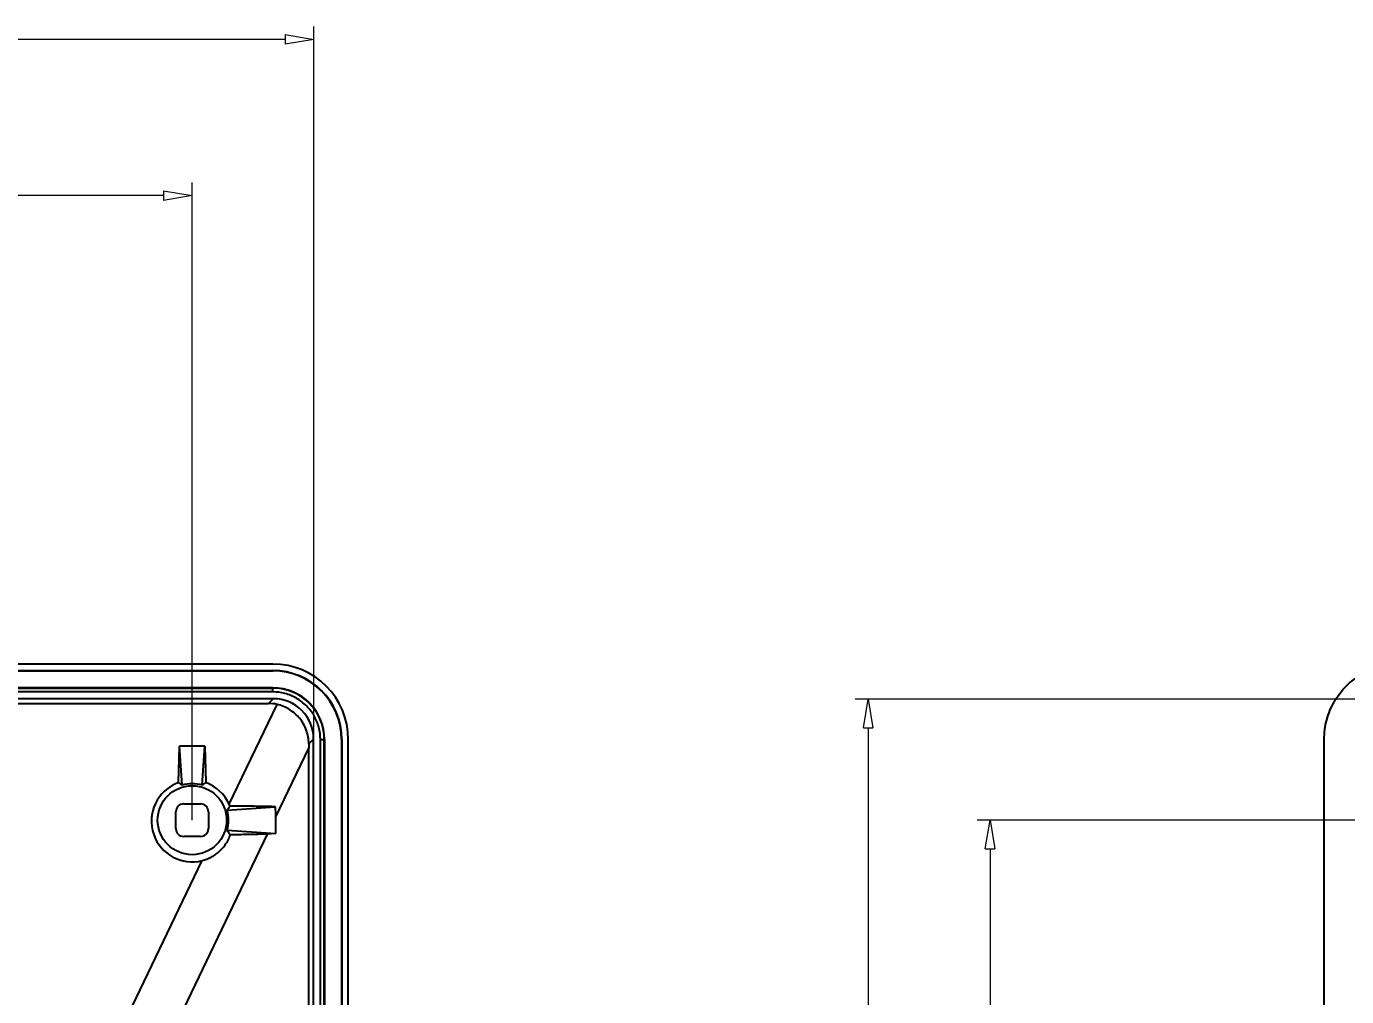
# Model space of a CAD drawing. Header units: inches. Extents: x -219 to 252, y -99 to 210.
# Drawn here: x 93.6 to 147.4, y 159.5 to 199 of the extents above; entities that cross this region are included whole.
import ezdxf

# ---------------------------------------------------------------- set-up
doc = ezdxf.new("R2010")
doc.units = ezdxf.units.IN
doc.header["$MEASUREMENT"] = 0
doc.layers.add('02___PRT_ALL_AXES', color=7, linetype='Continuous')

# ---------------------------------------------------------------- blocks, each defined once
blk = doc.blocks.new('block 274')
at = {"color": 3, "lineweight": 5, "true_color": 0x00ff00}
blk.add_lwpolyline([(100.392, 166.67), (100.392, 192.617)], dxfattribs=at)
blk = doc.blocks.new('block 276')
at = {"color": 3, "lineweight": 5, "true_color": 0x00ff00}
blk.add_lwpolyline([(99.227, 192.087), (63.145, 192.087)], dxfattribs=at)
blk = doc.blocks.new('block 279')
at = {"color": 3, "lineweight": 5, "true_color": 0x00ff00}
blk.add_lwpolyline([(99.227, 192.282), (100.392, 192.087)], dxfattribs=at)
blk = doc.blocks.new('block 280')
at = {"color": 3, "lineweight": 5, "true_color": 0x00ff00}
blk.add_lwpolyline([(100.392, 192.087), (99.227, 191.893)], dxfattribs=at)
blk = doc.blocks.new('block 281')
at = {"color": 3, "lineweight": 5, "true_color": 0x00ff00}
blk.add_lwpolyline([(99.227, 192.282), (99.227, 191.893)], dxfattribs=at)
blk = doc.blocks.new('block 278')
for name in ['block 279', 'block 281', 'block 280']:
    blk.add_blockref(name, (0, 0))
blk = doc.blocks.new('block 287')
at = {"lineweight": 0}
blk.add_lwpolyline([(100.392, 166.67), (100.392, 166.67)], dxfattribs=at)
blk = doc.blocks.new('block 273')
for name in ['block 274', 'block 276', 'block 278', 'block 287']:
    blk.add_blockref(name, (0, 0))
blk = doc.blocks.new('block 292')
at = {"color": 3, "lineweight": 5, "true_color": 0x00ff00}
blk.add_lwpolyline([(105.342, 169.952), (105.342, 198.971)], dxfattribs=at)
blk = doc.blocks.new('block 294')
at = {"color": 3, "lineweight": 5, "true_color": 0x00ff00}
blk.add_lwpolyline([(104.177, 198.442), (63.145, 198.442)], dxfattribs=at)
blk = doc.blocks.new('block 300')
at = {"color": 3, "lineweight": 5, "true_color": 0x00ff00}
blk.add_lwpolyline([(104.177, 198.636), (105.342, 198.442)], dxfattribs=at)
blk = doc.blocks.new('block 301')
at = {"color": 3, "lineweight": 5, "true_color": 0x00ff00}
blk.add_lwpolyline([(105.342, 198.442), (104.177, 198.248)], dxfattribs=at)
blk = doc.blocks.new('block 302')
at = {"color": 3, "lineweight": 5, "true_color": 0x00ff00}
blk.add_lwpolyline([(104.177, 198.636), (104.177, 198.248)], dxfattribs=at)
blk = doc.blocks.new('block 299')
for name in ['block 300', 'block 302', 'block 301']:
    blk.add_blockref(name, (0, 0))
blk = doc.blocks.new('block 305')
at = {"lineweight": 0}
blk.add_lwpolyline([(105.342, 169.952), (105.342, 169.952)], dxfattribs=at)
blk = doc.blocks.new('block 306')
at = {"lineweight": 0}
blk.add_lwpolyline([(105.342, 198.442), (105.342, 198.442)], dxfattribs=at)
blk = doc.blocks.new('block 290')
for name in ['block 292', 'block 294', 'block 299', 'block 306', 'block 305']:
    blk.add_blockref(name, (0, 0))
blk = doc.blocks.new('block 434')
at = {"color": 7, "lineweight": 25, "true_color": 0xffffff}
blk.add_open_spline([(146.46, 169.951), (146.46, 170.221), (146.495, 170.493), (146.565, 170.754), (146.635, 171.014), (146.739, 171.264), (146.874, 171.497), (147.009, 171.728), (147.173, 171.941), (147.363, 172.13), (147.552, 172.318), (147.766, 172.481), (147.997, 172.614), (148.229, 172.747), (148.477, 172.85), (148.736, 172.919), (148.995, 172.988), (149.263, 173.022), (149.531, 173.022)], degree=3, knots=[0, 0, 0, 0, 1, 1, 1, 2, 2, 2, 3, 3, 3, 4, 4, 4, 5, 5, 5, 6, 6, 6, 6], dxfattribs=at)
blk = doc.blocks.new('block 998')
at = {"color": 7, "lineweight": 25, "true_color": 0xffffff}
blk.add_lwpolyline([(146.46, 99.309), (146.46, 169.955)], dxfattribs=at)
blk = doc.blocks.new('block 1070')
at = {"color": 3, "lineweight": 5, "true_color": 0x00ff00}
blk.add_lwpolyline([(152.814, 166.67), (132.334, 166.67)], dxfattribs=at)
blk = doc.blocks.new('block 1071')
at = {"color": 3, "lineweight": 5, "true_color": 0x00ff00}
blk.add_lwpolyline([(152.814, 102.598), (132.334, 102.598)], dxfattribs=at)
blk = doc.blocks.new('block 1072')
at = {"color": 3, "lineweight": 5, "true_color": 0x00ff00}
blk.add_lwpolyline([(132.864, 165.505), (132.864, 143.985)], dxfattribs=at)
blk = doc.blocks.new('block 1073')
at = {"color": 3, "lineweight": 5, "true_color": 0x00ff00}
blk.add_lwpolyline([(132.864, 103.763), (132.864, 125.283)], dxfattribs=at)
blk = doc.blocks.new('block 1075')
at = {"color": 3, "lineweight": 5, "true_color": 0x00ff00}
blk.add_lwpolyline([(132.669, 165.505), (132.864, 166.67)], dxfattribs=at)
blk = doc.blocks.new('block 1076')
at = {"color": 3, "lineweight": 5, "true_color": 0x00ff00}
blk.add_lwpolyline([(132.864, 166.67), (133.058, 165.505)], dxfattribs=at)
blk = doc.blocks.new('block 1077')
at = {"color": 3, "lineweight": 5, "true_color": 0x00ff00}
blk.add_lwpolyline([(132.669, 165.505), (133.058, 165.505)], dxfattribs=at)
blk = doc.blocks.new('block 1074')
for name in ['block 1075', 'block 1076', 'block 1077']:
    blk.add_blockref(name, (0, 0))
blk = doc.blocks.new('block 1079')
at = {"color": 3, "lineweight": 5, "true_color": 0x00ff00}
blk.add_lwpolyline([(133.058, 103.763), (132.864, 102.598)], dxfattribs=at)
blk = doc.blocks.new('block 1080')
at = {"color": 3, "lineweight": 5, "true_color": 0x00ff00}
blk.add_lwpolyline([(132.864, 102.598), (132.669, 103.763)], dxfattribs=at)
blk = doc.blocks.new('block 1081')
at = {"color": 3, "lineweight": 5, "true_color": 0x00ff00}
blk.add_lwpolyline([(133.058, 103.763), (132.669, 103.763)], dxfattribs=at)
blk = doc.blocks.new('block 1078')
for name in ['block 1080', 'block 1081', 'block 1079']:
    blk.add_blockref(name, (0, 0))
blk = doc.blocks.new('block 1082')
at = {"color": 7, "true_color": 0xffffff, "insert": (134.717, 126.656), "char_height": 3.70665, "attachment_point": 7, "rotation": 90}
blk.add_mtext('\\fAdobe Song Std L|b0|i0|c0|p34;\\W0.8;121.00', dxfattribs=at)
blk = doc.blocks.new('block 1083')
at = {"lineweight": 0}
blk.add_lwpolyline([(152.814, 166.67), (152.814, 166.67)], dxfattribs=at)
blk = doc.blocks.new('block 1084')
at = {"lineweight": 0}
blk.add_lwpolyline([(152.814, 102.598), (152.814, 102.598)], dxfattribs=at)
blk = doc.blocks.new('block 1085')
at = {"lineweight": 0}
blk.add_lwpolyline([(132.864, 102.598), (132.864, 102.598)], dxfattribs=at)
blk = doc.blocks.new('block 1069')
for name in ['block 1070', 'block 1074', 'block 1083', 'block 1072', 'block 1082', 'block 1073', 'block 1078', 'block 1071', 'block 1085', 'block 1084']:
    blk.add_blockref(name, (0, 0))
blk = doc.blocks.new('block 1087')
at = {"color": 3, "lineweight": 5, "true_color": 0x00ff00}
blk.add_lwpolyline([(149.469, 171.597), (127.372, 171.597)], dxfattribs=at)
blk = doc.blocks.new('block 1088')
at = {"color": 3, "lineweight": 5, "true_color": 0x00ff00}
blk.add_lwpolyline([(149.741, 97.672), (127.372, 97.672)], dxfattribs=at)
blk = doc.blocks.new('block 1089')
at = {"color": 3, "lineweight": 5, "true_color": 0x00ff00}
blk.add_lwpolyline([(127.902, 170.432), (127.902, 143.456)], dxfattribs=at)
blk = doc.blocks.new('block 1090')
at = {"color": 3, "lineweight": 5, "true_color": 0x00ff00}
blk.add_lwpolyline([(127.902, 98.836), (127.902, 125.812)], dxfattribs=at)
blk = doc.blocks.new('block 1092')
at = {"color": 3, "lineweight": 5, "true_color": 0x00ff00}
blk.add_lwpolyline([(127.708, 170.432), (127.902, 171.597)], dxfattribs=at)
blk = doc.blocks.new('block 1093')
at = {"color": 3, "lineweight": 5, "true_color": 0x00ff00}
blk.add_lwpolyline([(127.902, 171.597), (128.096, 170.432)], dxfattribs=at)
blk = doc.blocks.new('block 1094')
at = {"color": 3, "lineweight": 5, "true_color": 0x00ff00}
blk.add_lwpolyline([(127.708, 170.432), (128.096, 170.432)], dxfattribs=at)
blk = doc.blocks.new('block 1091')
for name in ['block 1092', 'block 1093', 'block 1094']:
    blk.add_blockref(name, (0, 0))
blk = doc.blocks.new('block 1096')
at = {"color": 3, "lineweight": 5, "true_color": 0x00ff00}
blk.add_lwpolyline([(128.096, 98.836), (127.902, 97.672)], dxfattribs=at)
blk = doc.blocks.new('block 1097')
at = {"color": 3, "lineweight": 5, "true_color": 0x00ff00}
blk.add_lwpolyline([(127.902, 97.672), (127.708, 98.836)], dxfattribs=at)
blk = doc.blocks.new('block 1098')
at = {"color": 3, "lineweight": 5, "true_color": 0x00ff00}
blk.add_lwpolyline([(128.096, 98.836), (127.708, 98.836)], dxfattribs=at)
blk = doc.blocks.new('block 1095')
for name in ['block 1097', 'block 1098', 'block 1096']:
    blk.add_blockref(name, (0, 0))
blk = doc.blocks.new('block 1099')
at = {"color": 7, "true_color": 0xffffff, "insert": (129.755, 127.08), "char_height": 3.70665, "attachment_point": 7, "rotation": 90}
blk.add_mtext('\\fAdobe Song Std L|b0|i0|c0|p34;\\W0.8;139.61', dxfattribs=at)
blk = doc.blocks.new('block 1100')
at = {"lineweight": 0}
blk.add_lwpolyline([(149.469, 171.597), (149.469, 171.597)], dxfattribs=at)
blk = doc.blocks.new('block 1101')
at = {"lineweight": 0}
blk.add_lwpolyline([(149.741, 97.672), (149.741, 97.672)], dxfattribs=at)
blk = doc.blocks.new('block 1102')
at = {"lineweight": 0}
blk.add_lwpolyline([(127.902, 97.672), (127.902, 97.672)], dxfattribs=at)
blk = doc.blocks.new('block 1086')
for name in ['block 1087', 'block 1091', 'block 1100', 'block 1089', 'block 1099', 'block 1090', 'block 1095', 'block 1088', 'block 1102', 'block 1101']:
    blk.add_blockref(name, (0, 0))
blk = doc.blocks.new('block 1475')
at = {"color": 7, "lineweight": 25, "true_color": 0xffffff}
blk.add_lwpolyline([(103.501, 171.419), (103.695, 171.612)], dxfattribs=at)
blk = doc.blocks.new('block 1485')
at = {"color": 7, "lineweight": 25, "true_color": 0xffffff}
blk.add_lwpolyline([(105.136, 169.772), (105.336, 169.971)], dxfattribs=at)
blk = doc.blocks.new('block 1509')
at = {"color": 7, "lineweight": 25, "true_color": 0xffffff}
blk.add_lwpolyline([(96.852, 156.79), (100.801, 165.025)], dxfattribs=at)
blk = doc.blocks.new('block 1510')
at = {"color": 7, "lineweight": 25, "true_color": 0xffffff}
blk.add_lwpolyline([(101.901, 167.319), (103.849, 171.38)], dxfattribs=at)
blk = doc.blocks.new('block 1511')
at = {"color": 7, "lineweight": 25, "true_color": 0xffffff}
blk.add_lwpolyline([(101.815, 167.076), (103.784, 167.214)], dxfattribs=at)
blk = doc.blocks.new('block 1512')
at = {"color": 7, "lineweight": 25, "true_color": 0xffffff}
blk.add_lwpolyline([(103.796, 166.121), (103.462, 166.106)], dxfattribs=at)
blk = doc.blocks.new('block 1515')
at = {"color": 7, "lineweight": 25, "true_color": 0xffffff}
blk.add_lwpolyline([(98.355, 155.455), (103.462, 166.106)], dxfattribs=at)
blk = doc.blocks.new('block 1516')
at = {"color": 7, "lineweight": 25, "true_color": 0xffffff}
blk.add_lwpolyline([(103.796, 166.801), (105.136, 169.596)], dxfattribs=at)
blk = doc.blocks.new('block 1520')
at = {"color": 7, "lineweight": 25, "true_color": 0xffffff}
blk.add_lwpolyline([(100.912, 169.686), (99.872, 169.686)], dxfattribs=at)
blk = doc.blocks.new('block 1522')
at = {"color": 7, "lineweight": 25, "true_color": 0xffffff}
blk.add_lwpolyline([(106.481, 169.951), (106.47, 169.951)], dxfattribs=at)
blk = doc.blocks.new('block 1525')
at = {"color": 7, "lineweight": 25, "true_color": 0xffffff}
blk.add_lwpolyline([(105.612, 169.951), (105.781, 169.951)], dxfattribs=at)
blk = doc.blocks.new('block 1526')
at = {"color": 7, "lineweight": 25, "true_color": 0xffffff}
blk.add_lwpolyline([(101.815, 166.26), (103.796, 166.121)], dxfattribs=at)
blk = doc.blocks.new('block 1535')
at = {"color": 7, "lineweight": 25, "true_color": 0xffffff}
blk.add_lwpolyline([(4.086, 171.419), (103.501, 171.419)], dxfattribs=at)
blk = doc.blocks.new('block 1536')
at = {"color": 7, "lineweight": 25, "true_color": 0xffffff}
blk.add_lwpolyline([(103.695, 171.612), (3.893, 171.612)], dxfattribs=at)
blk = doc.blocks.new('block 1537')
at = {"color": 7, "lineweight": 25, "true_color": 0xffffff}
blk.add_lwpolyline([(103.675, 171.888), (3.913, 171.888)], dxfattribs=at)
blk = doc.blocks.new('block 1538')
at = {"color": 7, "lineweight": 25, "true_color": 0xffffff}
blk.add_lwpolyline([(3.913, 172.047), (103.675, 172.047)], dxfattribs=at)
blk = doc.blocks.new('block 1539')
at = {"color": 7, "lineweight": 25, "true_color": 0xffffff}
blk.add_lwpolyline([(103.675, 172.058), (3.913, 172.058)], dxfattribs=at)
blk = doc.blocks.new('block 1540')
at = {"color": 7, "lineweight": 25, "true_color": 0xffffff}
blk.add_lwpolyline([(3.913, 172.746), (103.675, 172.746)], dxfattribs=at)
blk = doc.blocks.new('block 1541')
at = {"color": 7, "lineweight": 25, "true_color": 0xffffff}
blk.add_lwpolyline([(3.913, 172.757), (103.675, 172.757)], dxfattribs=at)
blk = doc.blocks.new('block 1542')
at = {"color": 7, "lineweight": 25, "true_color": 0xffffff}
blk.add_lwpolyline([(103.676, 173.022), (3.912, 173.022)], dxfattribs=at)
blk = doc.blocks.new('block 1555')
at = {"color": 7, "lineweight": 25, "true_color": 0xffffff}
blk.add_lwpolyline([(99.983, 168.091), (99.872, 169.686)], dxfattribs=at)
blk = doc.blocks.new('block 1556')
at = {"color": 7, "lineweight": 25, "true_color": 0xffffff}
blk.add_lwpolyline([(100.912, 169.686), (100.944, 168.196)], dxfattribs=at)
blk = doc.blocks.new('block 1563')
at = {"color": 7, "lineweight": 25, "true_color": 0xffffff}
blk.add_lwpolyline([(99.84, 168.196), (99.872, 169.686)], dxfattribs=at)
blk = doc.blocks.new('block 1564')
at = {"color": 7, "lineweight": 25, "true_color": 0xffffff}
blk.add_lwpolyline([(100.8, 168.091), (100.912, 169.686)], dxfattribs=at)
blk = doc.blocks.new('block 1569')
at = {"color": 7, "lineweight": 25, "true_color": 0xffffff}
blk.add_lwpolyline([(103.675, 172.757), (103.675, 172.746)], dxfattribs=at)
blk = doc.blocks.new('block 1572')
at = {"color": 7, "lineweight": 25, "true_color": 0xffffff}
blk.add_lwpolyline([(103.675, 171.888), (103.675, 172.058)], dxfattribs=at)
blk = doc.blocks.new('block 1573')
at = {"color": 7, "lineweight": 25, "true_color": 0xffffff}
blk.add_lwpolyline([(103.796, 166.121), (103.796, 166.801)], dxfattribs=at)
blk = doc.blocks.new('block 1574')
at = {"color": 7, "lineweight": 25, "true_color": 0xffffff}
blk.add_lwpolyline([(105.136, 99.783), (105.136, 169.596)], dxfattribs=at)
blk = doc.blocks.new('block 1575')
at = {"color": 7, "lineweight": 25, "true_color": 0xffffff}
blk.add_lwpolyline([(105.336, 99.293), (105.336, 169.971)], dxfattribs=at)
blk = doc.blocks.new('block 1576')
at = {"color": 7, "lineweight": 25, "true_color": 0xffffff}
blk.add_lwpolyline([(105.612, 99.313), (105.612, 169.951)], dxfattribs=at)
blk = doc.blocks.new('block 1577')
at = {"color": 7, "lineweight": 25, "true_color": 0xffffff}
blk.add_lwpolyline([(105.771, 99.313), (105.771, 169.951)], dxfattribs=at)
blk = doc.blocks.new('block 1578')
at = {"color": 7, "lineweight": 25, "true_color": 0xffffff}
blk.add_lwpolyline([(105.781, 169.951), (105.781, 99.313)], dxfattribs=at)
blk = doc.blocks.new('block 1579')
at = {"color": 7, "lineweight": 25, "true_color": 0xffffff}
blk.add_lwpolyline([(106.47, 169.951), (106.47, 99.313)], dxfattribs=at)
blk = doc.blocks.new('block 1580')
at = {"color": 7, "lineweight": 25, "true_color": 0xffffff}
blk.add_lwpolyline([(106.481, 169.951), (106.481, 99.313)], dxfattribs=at)
blk = doc.blocks.new('block 1582')
at = {"color": 7, "lineweight": 25, "true_color": 0xffffff}
blk.add_lwpolyline([(106.746, 99.312), (106.746, 169.952)], dxfattribs=at)
blk = doc.blocks.new('block 2530')
at = {"color": 7, "lineweight": 25, "true_color": 0xffffff}
blk.add_open_spline([(101.949, 166.073), (101.906, 166.136), (101.861, 166.198), (101.815, 166.26)], degree=3, dxfattribs=at)
blk = doc.blocks.new('block 2531')
at = {"color": 7, "lineweight": 25, "true_color": 0xffffff}
blk.add_open_spline([(99.983, 168.091), (99.936, 168.127), (99.888, 168.162), (99.84, 168.196)], degree=3, dxfattribs=at)
blk = doc.blocks.new('block 2532')
at = {"color": 7, "lineweight": 25, "true_color": 0xffffff}
blk.add_open_spline([(101.815, 167.076), (101.856, 167.13), (101.895, 167.185), (101.934, 167.241)], degree=3, dxfattribs=at)
blk = doc.blocks.new('block 2533')
at = {"color": 7, "lineweight": 25, "true_color": 0xffffff}
blk.add_open_spline([(100.944, 168.196), (100.895, 168.162), (100.847, 168.127), (100.8, 168.091)], degree=3, dxfattribs=at)
blk = doc.blocks.new('block 2534')
at = {"color": 7, "lineweight": 25, "true_color": 0xffffff}
blk.add_open_spline([(106.481, 169.951), (106.481, 171.501), (105.225, 172.757), (103.675, 172.757), (103.675, 172.757), (103.675, 172.757), (103.675, 172.757)], degree=3, knots=[0, 0, 0, 0, 1, 1, 1, 2, 2, 2, 2], dxfattribs=at)
blk = doc.blocks.new('block 2535')
at = {"color": 7, "lineweight": 25, "true_color": 0xffffff}
blk.add_open_spline([(106.47, 169.951), (106.47, 171.495), (105.218, 172.746), (103.675, 172.746), (103.675, 172.746), (103.675, 172.746), (103.675, 172.746)], degree=3, knots=[0, 0, 0, 0, 1, 1, 1, 2, 2, 2, 2], dxfattribs=at)
blk = doc.blocks.new('block 2536')
at = {"color": 7, "lineweight": 25, "true_color": 0xffffff}
blk.add_open_spline([(105.781, 169.951), (105.781, 171.114), (104.838, 172.057), (103.675, 172.058), (103.675, 172.058), (103.675, 172.058), (103.675, 172.058)], degree=3, knots=[0, 0, 0, 0, 1, 1, 1, 2, 2, 2, 2], dxfattribs=at)
blk = doc.blocks.new('block 2537')
at = {"color": 7, "lineweight": 25, "true_color": 0xffffff}
blk.add_open_spline([(105.771, 169.951), (105.771, 171.109), (104.833, 172.047), (103.675, 172.047), (103.675, 172.047), (103.675, 172.047), (103.675, 172.047)], degree=3, knots=[0, 0, 0, 0, 1, 1, 1, 2, 2, 2, 2], dxfattribs=at)
blk = doc.blocks.new('block 2538')
at = {"color": 7, "lineweight": 25, "true_color": 0xffffff}
blk.add_open_spline([(101.934, 167.241), (101.924, 167.267), (101.913, 167.293), (101.901, 167.319)], degree=3, dxfattribs=at)
blk = doc.blocks.new('block 2539')
at = {"color": 7, "lineweight": 25, "true_color": 0xffffff}
blk.add_open_spline([(101.795, 166.668), (101.795, 167.443), (101.167, 168.071), (100.392, 168.071), (99.617, 168.071), (98.988, 167.443), (98.988, 166.668), (98.988, 165.893), (99.617, 165.265), (100.392, 165.265), (101.167, 165.265), (101.795, 165.893), (101.795, 166.668), (101.795, 166.668), (101.795, 166.668), (101.795, 166.668)], degree=3, knots=[0, 0, 0, 0, 1, 1, 1, 2, 2, 2, 3, 3, 3, 4, 4, 4, 5, 5, 5, 5], dxfattribs=at)
blk = doc.blocks.new('block 2540')
at = {"color": 7, "lineweight": 25, "true_color": 0xffffff}
blk.add_open_spline([(101.815, 166.26), (101.897, 166.526), (101.897, 166.81), (101.815, 167.076)], degree=3, dxfattribs=at)
blk = doc.blocks.new('block 2751')
at = {"color": 7, "lineweight": 25, "true_color": 0xffffff}
blk.add_open_spline([(103.784, 167.214), (103.675, 167.218), (103.566, 167.221), (103.458, 167.223), (103.337, 167.226), (103.216, 167.228), (103.095, 167.23), (102.967, 167.233), (102.839, 167.234), (102.711, 167.236), (102.579, 167.237), (102.448, 167.239), (102.317, 167.239), (102.189, 167.24), (102.062, 167.241), (101.934, 167.241)], degree=3, knots=[0, 0, 0, 0, 1, 1, 1, 2, 2, 2, 3, 3, 3, 4, 4, 4, 5, 5, 5, 5], dxfattribs=at)
blk = doc.blocks.new('block 2753')
at = {"color": 7, "lineweight": 25, "true_color": 0xffffff}
blk.add_open_spline([(100.801, 165.025), (100.864, 165.041), (100.926, 165.061), (100.986, 165.084), (101.046, 165.107), (101.104, 165.134), (101.16, 165.163), (101.216, 165.193), (101.27, 165.225), (101.322, 165.261), (101.374, 165.297), (101.424, 165.335), (101.472, 165.376), (101.52, 165.419), (101.567, 165.464), (101.61, 165.511), (101.656, 165.562), (101.699, 165.615), (101.738, 165.67), (101.781, 165.729), (101.819, 165.791), (101.853, 165.856), (101.89, 165.926), (101.923, 165.998), (101.949, 166.073)], degree=3, knots=[0, 0, 0, 0, 1, 1, 1, 2, 2, 2, 3, 3, 3, 4, 4, 4, 5, 5, 5, 6, 6, 6, 7, 7, 7, 8, 8, 8, 8], dxfattribs=at)
blk = doc.blocks.new('block 2754')
at = {"color": 7, "lineweight": 25, "true_color": 0xffffff}
blk.add_open_spline([(103.462, 166.106), (103.359, 166.101), (103.255, 166.098), (103.152, 166.095), (103.029, 166.091), (102.907, 166.088), (102.785, 166.085), (102.65, 166.082), (102.515, 166.08), (102.38, 166.078), (102.236, 166.076), (102.093, 166.074), (101.949, 166.073)], degree=3, knots=[0, 0, 0, 0, 1, 1, 1, 2, 2, 2, 3, 3, 3, 4, 4, 4, 4], dxfattribs=at)
blk = doc.blocks.new('block 2766')
at = {"color": 7, "lineweight": 25, "true_color": 0xffffff}
blk.add_open_spline([(105.136, 169.772), (105.137, 169.865), (105.129, 169.958), (105.114, 170.05), (105.098, 170.142), (105.074, 170.233), (105.043, 170.321), (105.012, 170.409), (104.973, 170.495), (104.927, 170.576), (104.882, 170.657), (104.829, 170.735), (104.77, 170.807), (104.712, 170.879), (104.647, 170.947), (104.577, 171.008), (104.507, 171.069), (104.432, 171.125), (104.354, 171.173), (104.275, 171.222), (104.193, 171.264), (104.108, 171.298), (104.024, 171.333), (103.937, 171.36), (103.849, 171.38)], degree=3, knots=[0, 0, 0, 0, 1, 1, 1, 2, 2, 2, 3, 3, 3, 4, 4, 4, 5, 5, 5, 6, 6, 6, 7, 7, 7, 8, 8, 8, 8], dxfattribs=at)
blk = doc.blocks.new('block 2769')
at = {"color": 7, "lineweight": 25, "true_color": 0xffffff}
blk.add_open_spline([(105.612, 169.951), (105.612, 170.116), (105.591, 170.282), (105.549, 170.442), (105.506, 170.606), (105.441, 170.765), (105.357, 170.912), (105.272, 171.061), (105.167, 171.199), (105.045, 171.32), (104.924, 171.442), (104.786, 171.547), (104.637, 171.633), (104.49, 171.717), (104.331, 171.782), (104.167, 171.825), (104.006, 171.867), (103.84, 171.888), (103.675, 171.888)], degree=3, knots=[0, 0, 0, 0, 1, 1, 1, 2, 2, 2, 3, 3, 3, 4, 4, 4, 5, 5, 5, 6, 6, 6, 6], dxfattribs=at)
blk = doc.blocks.new('block 2953')
at = {"color": 7, "lineweight": 25, "true_color": 0xffffff}
blk.add_open_spline([(106.746, 169.952), (106.746, 171.648), (105.372, 173.022), (103.676, 173.022)], degree=3, dxfattribs=at)
blk = doc.blocks.new('block 2955')
at = {"color": 7, "lineweight": 25, "true_color": 0xffffff}
blk.add_open_spline([(103.796, 166.801), (103.796, 166.93), (103.792, 167.068), (103.784, 167.214)], degree=3, dxfattribs=at)
blk = doc.blocks.new('block 2959')
at = {"color": 7, "lineweight": 25, "true_color": 0xffffff}
blk.add_open_spline([(105.336, 169.971), (105.336, 170.878), (104.601, 171.612), (103.695, 171.612)], degree=3, dxfattribs=at)
blk = doc.blocks.new('block 2961')
at = {"color": 7, "lineweight": 25, "true_color": 0xffffff}
blk.add_open_spline([(105.136, 169.772), (105.136, 169.71), (105.136, 169.651), (105.136, 169.596)], degree=3, dxfattribs=at)
blk = doc.blocks.new('block 2964')
at = {"color": 7, "lineweight": 25, "true_color": 0xffffff}
blk.add_open_spline([(100.8, 168.091), (100.534, 168.174), (100.249, 168.174), (99.983, 168.091)], degree=3, dxfattribs=at)
blk = doc.blocks.new('block 2970')
at = {"color": 7, "lineweight": 25, "true_color": 0xffffff}
blk.add_open_spline([(101.901, 167.319), (101.714, 167.729), (101.369, 168.046), (100.944, 168.196)], degree=3, dxfattribs=at)
blk = doc.blocks.new('block 2971')
at = {"color": 7, "lineweight": 25, "true_color": 0xffffff}
blk.add_open_spline([(99.84, 168.196), (98.976, 167.891), (98.523, 166.943), (98.828, 166.08), (99.114, 165.271), (99.97, 164.813), (100.801, 165.025)], degree=3, knots=[0, 0, 0, 0, 1, 1, 1, 2, 2, 2, 2], dxfattribs=at)
blk = doc.blocks.new('block 2977')
at = {"color": 7, "lineweight": 25, "true_color": 0xffffff}
blk.add_open_spline([(103.849, 171.38), (103.735, 171.406), (103.618, 171.419), (103.501, 171.419)], degree=3, dxfattribs=at)
blk = doc.blocks.new('block 4391')
at = {"layer": '02___PRT_ALL_AXES', "color": 7, "lineweight": 25, "true_color": 0xffffff}
blk.add_lwpolyline([(100.736, 166.006), (100.048, 166.006)], dxfattribs=at)
blk = doc.blocks.new('block 4392')
at = {"layer": '02___PRT_ALL_AXES', "color": 7, "lineweight": 25, "true_color": 0xffffff}
blk.add_lwpolyline([(100.048, 167.33), (100.736, 167.33)], dxfattribs=at)
blk = doc.blocks.new('block 4393')
at = {"layer": '02___PRT_ALL_AXES', "color": 7, "lineweight": 25, "true_color": 0xffffff}
blk.add_lwpolyline([(99.73, 166.324), (99.73, 167.012)], dxfattribs=at)
blk = doc.blocks.new('block 4394')
at = {"layer": '02___PRT_ALL_AXES', "color": 7, "lineweight": 25, "true_color": 0xffffff}
blk.add_lwpolyline([(101.054, 167.012), (101.054, 166.324)], dxfattribs=at)
blk = doc.blocks.new('block 4395')
at = {"layer": '02___PRT_ALL_AXES', "color": 7, "lineweight": 25, "true_color": 0xffffff}
blk.add_open_spline([(100.048, 167.33), (99.872, 167.33), (99.73, 167.188), (99.73, 167.012)], degree=3, dxfattribs=at)
blk = doc.blocks.new('block 4396')
at = {"layer": '02___PRT_ALL_AXES', "color": 7, "lineweight": 25, "true_color": 0xffffff}
blk.add_open_spline([(99.73, 166.324), (99.73, 166.148), (99.872, 166.006), (100.048, 166.006)], degree=3, dxfattribs=at)
blk = doc.blocks.new('block 4397')
at = {"layer": '02___PRT_ALL_AXES', "color": 7, "lineweight": 25, "true_color": 0xffffff}
blk.add_open_spline([(100.736, 166.006), (100.911, 166.006), (101.054, 166.148), (101.054, 166.324)], degree=3, dxfattribs=at)
blk = doc.blocks.new('block 4398')
at = {"layer": '02___PRT_ALL_AXES', "color": 7, "lineweight": 25, "true_color": 0xffffff}
blk.add_open_spline([(101.054, 167.012), (101.054, 167.188), (100.911, 167.33), (100.736, 167.33)], degree=3, dxfattribs=at)

msp = doc.modelspace()

# ---------------------------------------------------------------- block references
for name in ['block 290', 'block 273', 'block 1542', 'block 2953', 'block 434', 'block 1541', 'block 1540', 'block 1569', 'block 2534', 'block 2535', 'block 1539', 'block 1538', 'block 1572', 'block 2536', 'block 2537', 'block 1536', 'block 1537', 'block 1535', 'block 1475', 'block 2977', 'block 2769', 'block 2959', 'block 1086', 'block 1510', 'block 2766', 'block 1485', 'block 2961', 'block 1575', 'block 1525', 'block 1576', 'block 1577', 'block 1578', 'block 1522', 'block 1579', 'block 1580', 'block 1582', 'block 998', 'block 1563', 'block 1520', 'block 1555', 'block 1564', 'block 1556', 'block 1516', 'block 1574', 'block 2971', 'block 2531', 'block 2964', 'block 2533', 'block 2970', 'block 2539', 'block 2532', 'block 1511', 'block 2538', 'block 2751', 'block 2955', 'block 2540', 'block 1573', 'block 1069', 'block 1515', 'block 2753', 'block 1526', 'block 2530', 'block 2754', 'block 1512', 'block 1509']:
    msp.add_blockref(name, (0, 0))
at = {"layer": '02___PRT_ALL_AXES'}
for name in ['block 4395', 'block 4392', 'block 4398', 'block 4393', 'block 4394', 'block 4396', 'block 4397', 'block 4391']:
    msp.add_blockref(name, (0, 0), dxfattribs=at)

doc.saveas('drawing.dxf')
